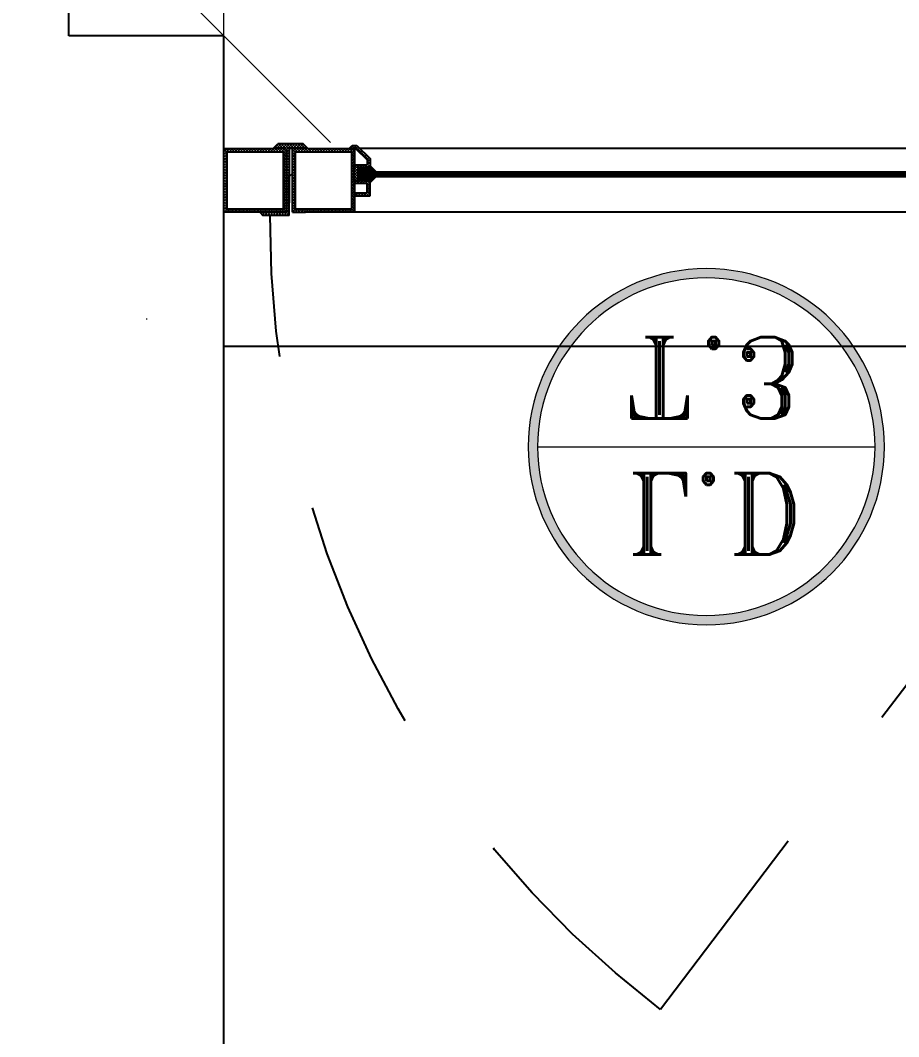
# Model space of a CAD drawing. Header units: metres. Extents: x -355 to 973, y -73 to 238.
# Drawn here: x 501.317 to 501.883, y 211.09 to 211.745 of the extents above; entities that cross this region are included whole.
import ezdxf
from ezdxf.enums import TextEntityAlignment as Align

# ---------------------------------------------------------------- set-up
doc = ezdxf.new("R2010")
doc.units = ezdxf.units.M
doc.header["$LTSCALE"] = 3
doc.header["$MEASUREMENT"] = 0
doc.linetypes.add('ACAD_ISO02W100', pattern=[15, 12, -3])
doc.linetypes.add('HIDDEN2', pattern=[0.1875, 0.125, -0.0625])
doc.layers.add('05', color=21, linetype='Continuous', lineweight=5)
doc.layers.add('alaem', color=230, linetype='Continuous', lineweight=5)
for name, color, linetype in [('2', 51, 'Continuous'), ('4', 4, 'ACAD_ISO02W100'), ('5', 2, 'Continuous'), ('A-FALSE-25-Knuf', 2, 'Continuous'), ('Ditail', 1, 'Continuous')]:
    doc.layers.add(name, color=color, linetype=linetype)
doc.styles.add('ROMANT', font='romant')
doc.styles.get("Standard").update_dxf_attribs({"font": 'arial.ttf'})
doc.dimstyles.new('ahmad', dxfattribs={"dimtxt": 0.2, "dimasz": 0.1375, "dimexe": 0, "dimexo": 0.0625, "dimgap": 0.09, "dimtad": 0, "dimzin": 0, "dimdsep": 46, "dimtxsty": 'Standard', "dimblk": 'OBLIQUE', "dimcen": 0.09, "dimclrd": 245, "dimclrt": 61, "dimadec": 0, "dimazin": 0, "dimtfac": 1, "dimtofl": 0, "dimtmove": 0, "dimatfit": 3, "dimldrblk": 'OBLIQUE', "dimfxl": 0, "dimfxlon": 1, "dimtolj": 1, "dimtzin": 0, "dimlwd": 13, "dimarcsym": 0})

# ---------------------------------------------------------------- blocks, each defined once
blk = doc.blocks.new('dfdfd')
at = {"layer": '05'}
h = blk.add_hatch(color=217, dxfattribs=at)
h.paths.add_polyline_path([(118.60629, 35.51041, 1), (118.83583, 35.51041, 1)])
h.paths.add_polyline_path([(118.82983, 35.51041, 1), (118.61229, 35.51041, 1)], flags=16)
at = {"layer": '05', "color": 217}
blk.add_line((118.61229, 35.51041), (118.82983, 35.51041), dxfattribs=at)
for radius in [0.11477, 0.10877]:
    blk.add_circle((118.72106, 35.51041), radius, dxfattribs=at)
blk = doc.blocks.new('*X66')
at = {"color": 0}
for p, q in [((20.47, 31.08), (24.02, 34.62)), ((21.35, 31.08), (24.02, 33.74)), ((22.24, 31.08), (24.74, 33.58)), ((23.12, 31.08), (25.62, 33.58)), ((24.01, 31.08), (26.51, 33.58)), ((24.89, 31.08), (27.39, 33.58)), ((25.77, 31.08), (28.27, 33.58)), ((26.66, 31.08), (29.16, 33.58)), ((27.54, 31.08), (30.04, 33.58)), ((28.02, 30.67), (30.93, 33.58)), ((28.02, 29.78), (31.81, 33.58)), ((28.02, 28.9), (32.02, 32.9)), ((20.11, 28.06), (20.12, 28.08)), ((20.55, 27.62), (21.01, 28.08)), ((20.99, 27.18), (21.89, 28.08)), ((21.43, 26.74), (22.77, 28.08)), ((21.88, 26.29), (23.66, 28.08)), ((22.32, 25.85), (24.54, 28.08)), ((22.76, 25.41), (25.43, 28.08)), ((23.2, 24.97), (26.31, 28.08)), ((24.69, 25.58), (27.19, 28.08)), ((25.58, 25.58), (32.02, 32.02)), ((26.46, 25.58), (32.02, 31.13)), ((27.34, 25.58), (32.02, 30.25)), ((28.23, 25.58), (32.02, 29.36)), ((29.11, 25.58), (32.02, 28.48)), ((30, 25.58), (32.02, 27.6)), ((30.88, 25.58), (32.02, 26.71)), ((23.64, 24.53), (24.02, 24.9)), ((31.76, 25.58), (32.02, 25.83))]:
    blk.add_line(p, q, dxfattribs=at)
blk = doc.blocks.new('dfgdfg')
for p, q in [((191.815, -169.4684), (191.815, -170.08423)), ((191.85602, -169.55608), (191.85602, -170.08071))]:
    blk.add_line(p, q)
at = {"layer": '05'}
for p, q in [((191.82617, -170.07421), (191.82553, -170.07484)), ((191.82793, -170.07421), (191.82553, -170.07661)), ((191.82754, -170.07697), (191.82553, -170.07496)), ((191.82754, -170.07637), (191.82553, -170.07838)), ((191.82754, -170.07873), (191.82553, -170.07673)), ((191.82855, -170.07621), (191.82655, -170.07421)), ((191.8297, -170.07421), (191.8277, -170.07621)), ((191.83032, -170.07621), (191.82831, -170.07421)), ((191.83147, -170.07421), (191.82946, -170.07621)), ((191.83208, -170.07621), (191.83008, -170.07421)), ((191.83324, -170.07421), (191.83123, -170.07621)), ((191.83555, -170.07791), (191.83185, -170.07421)), ((191.835, -170.07421), (191.833, -170.07621)), ((191.83555, -170.07543), (191.83355, -170.07743)), ((191.83555, -170.0772), (191.83355, -170.0792)), ((191.83555, -170.07614), (191.83362, -170.07421)), ((191.83555, -170.07438), (191.83538, -170.07421)), ((191.84384, -170.07421), (191.84357, -170.07448)), ((191.84561, -170.07421), (191.84357, -170.07625)), ((191.84738, -170.07421), (191.84357, -170.07802)), ((191.84557, -170.07733), (191.84357, -170.07532)), ((191.84557, -170.07909), (191.84357, -170.07709)), ((191.84623, -170.07621), (191.84422, -170.07421)), ((191.84799, -170.07621), (191.84599, -170.07421)), ((191.84915, -170.07421), (191.84714, -170.07621)), ((191.85802, -170.08447), (191.84776, -170.07421)), ((191.85022, -170.0749), (191.8488, -170.07632)), ((191.8511, -170.07579), (191.84968, -170.07721)), ((191.85199, -170.07667), (191.85057, -170.07809)), ((191.82754, -170.07814), (191.82553, -170.08014)), ((191.82754, -170.0805), (191.82553, -170.0785)), ((191.82754, -170.07991), (191.82553, -170.08191)), ((191.82754, -170.08227), (191.82553, -170.08027)), ((191.82754, -170.08168), (191.82553, -170.08368)), ((191.82754, -170.08404), (191.82553, -170.08203)), ((191.82596, -170.08423), (191.82553, -170.0838)), ((191.82754, -170.08344), (191.82675, -170.08423)), ((191.83555, -170.07968), (191.83355, -170.07768)), ((191.83555, -170.07896), (191.83355, -170.08097)), ((191.83555, -170.08145), (191.83355, -170.07944)), ((191.83555, -170.08073), (191.83355, -170.08273)), ((191.83555, -170.08322), (191.83355, -170.08121)), ((191.8348, -170.08423), (191.83355, -170.08298)), ((191.83555, -170.0825), (191.83382, -170.08423)), ((191.83583, -170.08222), (191.83555, -170.0825)), ((191.83657, -170.08423), (191.83555, -170.08322)), ((191.83759, -170.08222), (191.83559, -170.08423)), ((191.83833, -170.08423), (191.83633, -170.08222)), ((191.83936, -170.08222), (191.83736, -170.08423)), ((191.8401, -170.08423), (191.8381, -170.08222)), ((191.84113, -170.08222), (191.83913, -170.08423)), ((191.84187, -170.08423), (191.83986, -170.08222)), ((191.8429, -170.08222), (191.84089, -170.08423)), ((191.84364, -170.08423), (191.84163, -170.08222)), ((191.84557, -170.08132), (191.84266, -170.08423)), ((191.8454, -170.08423), (191.8434, -170.08222)), ((191.84557, -170.07778), (191.84357, -170.07979)), ((191.84557, -170.08086), (191.84357, -170.07886)), ((191.84557, -170.07955), (191.84357, -170.08155)), ((191.84557, -170.08263), (191.84357, -170.08062)), ((191.84557, -170.08308), (191.84443, -170.08423)), ((191.85287, -170.07756), (191.85145, -170.07897)), ((191.85375, -170.07844), (191.85234, -170.07986)), ((191.85464, -170.07932), (191.85322, -170.08074)), ((191.85552, -170.08021), (191.8541, -170.08162)), ((191.8564, -170.08109), (191.85499, -170.08251)), ((191.85729, -170.08198), (191.85587, -170.08339)), ((191.85802, -170.08301), (191.85602, -170.08501)), ((191.81615, -170.08423), (191.815, -170.08538)), ((191.81791, -170.08423), (191.815, -170.08714)), ((191.817, -170.08764), (191.815, -170.08564)), ((191.817, -170.08691), (191.815, -170.08891)), ((191.817, -170.08941), (191.815, -170.08741)), ((191.817, -170.08868), (191.815, -170.09068)), ((191.817, -170.09118), (191.815, -170.08918)), ((191.81736, -170.08623), (191.81535, -170.08423)), ((191.81912, -170.08623), (191.81712, -170.08423)), ((191.81968, -170.08423), (191.81768, -170.08623)), ((191.82089, -170.08623), (191.81889, -170.08423)), ((191.82145, -170.08423), (191.81944, -170.08623)), ((191.82266, -170.08623), (191.82066, -170.08423)), ((191.82322, -170.08423), (191.82121, -170.08623)), ((191.82443, -170.08623), (191.82242, -170.08423)), ((191.82498, -170.08423), (191.82298, -170.08623)), ((191.82619, -170.08623), (191.82419, -170.08423)), ((191.82675, -170.08423), (191.82475, -170.08623)), ((191.82796, -170.08623), (191.82596, -170.08423)), ((191.82852, -170.08423), (191.82652, -170.08623)), ((191.82973, -170.08623), (191.82773, -170.08423)), ((191.83029, -170.08423), (191.82828, -170.08623)), ((191.8315, -170.08623), (191.82949, -170.08423)), ((191.83206, -170.08423), (191.83005, -170.08623)), ((191.83327, -170.08623), (191.83126, -170.08423)), ((191.83382, -170.08423), (191.83182, -170.08623)), ((191.83503, -170.08623), (191.83303, -170.08423)), ((191.83559, -170.08423), (191.83359, -170.08623)), ((191.8368, -170.08623), (191.8348, -170.08423)), ((191.83736, -170.08423), (191.83535, -170.08623)), ((191.83857, -170.08623), (191.83657, -170.08423)), ((191.83913, -170.08423), (191.83712, -170.08623)), ((191.84034, -170.08623), (191.83833, -170.08423)), ((191.84089, -170.08423), (191.83889, -170.08623)), ((191.8421, -170.08623), (191.8401, -170.08423)), ((191.84266, -170.08423), (191.84066, -170.08623)), ((191.84387, -170.08623), (191.84187, -170.08423)), ((191.84443, -170.08423), (191.84243, -170.08623)), ((191.84564, -170.08623), (191.84364, -170.08423)), ((191.8462, -170.08423), (191.84419, -170.08623)), ((191.84741, -170.08623), (191.8454, -170.08423)), ((191.84797, -170.08423), (191.84596, -170.08623)), ((191.84918, -170.08623), (191.84717, -170.08423)), ((191.84973, -170.08423), (191.84773, -170.08623)), ((191.85094, -170.08623), (191.84894, -170.08423)), ((191.8515, -170.08423), (191.8495, -170.08623)), ((191.85271, -170.08623), (191.85071, -170.08423)), ((191.85327, -170.08423), (191.85126, -170.08623)), ((191.85602, -170.08777), (191.85247, -170.08423)), ((191.85504, -170.08423), (191.85303, -170.08623)), ((191.85602, -170.08501), (191.85401, -170.08702)), ((191.85602, -170.08678), (191.85401, -170.08878)), ((191.85602, -170.08954), (191.85401, -170.08754)), ((191.85602, -170.08855), (191.85401, -170.09055)), ((191.85602, -170.09131), (191.85401, -170.0893)), ((191.85602, -170.09032), (191.85401, -170.09232)), ((191.85602, -170.086), (191.85424, -170.08423)), ((191.85602, -170.08424), (191.85601, -170.08423)), ((191.85776, -170.08598), (191.85602, -170.08424)), ((191.85802, -170.08478), (191.85602, -170.08678)), ((191.85688, -170.08686), (191.85602, -170.086)), ((191.817, -170.09044), (191.815, -170.09245)), ((191.817, -170.09295), (191.815, -170.09094)), ((191.817, -170.09221), (191.815, -170.09422)), ((191.817, -170.09472), (191.815, -170.09271)), ((191.817, -170.09398), (191.815, -170.09598)), ((191.817, -170.09648), (191.815, -170.09448)), ((191.817, -170.09575), (191.815, -170.09775)), ((191.817, -170.09825), (191.815, -170.09625)), ((191.85602, -170.09307), (191.85401, -170.09107)), ((191.85602, -170.09208), (191.85401, -170.09409)), ((191.85602, -170.09484), (191.85401, -170.09284)), ((191.85602, -170.09385), (191.85401, -170.09586)), ((191.85602, -170.09661), (191.85401, -170.09461)), ((191.85602, -170.09562), (191.85401, -170.09762)), ((191.85602, -170.09838), (191.85401, -170.09637)), ((191.817, -170.09751), (191.815, -170.09952)), ((191.817, -170.10002), (191.815, -170.09801)), ((191.817, -170.09928), (191.815, -170.10129)), ((191.817, -170.10179), (191.815, -170.09978)), ((191.817, -170.10105), (191.815, -170.10305)), ((191.817, -170.10355), (191.815, -170.10155)), ((191.817, -170.10282), (191.815, -170.10482)), ((191.817, -170.10532), (191.815, -170.10332)), ((191.85602, -170.09739), (191.85401, -170.09939)), ((191.85602, -170.10015), (191.85401, -170.09814)), ((191.85602, -170.09915), (191.85401, -170.10116)), ((191.85602, -170.10191), (191.85401, -170.09991)), ((191.85602, -170.10092), (191.85401, -170.10293)), ((191.85602, -170.10368), (191.85401, -170.10168)), ((191.85602, -170.10269), (191.85401, -170.10469)), ((191.85602, -170.10545), (191.85401, -170.10345)), ((191.817, -170.10459), (191.815, -170.10659)), ((191.817, -170.10709), (191.815, -170.10509)), ((191.817, -170.10635), (191.815, -170.10836)), ((191.817, -170.10886), (191.815, -170.10685)), ((191.817, -170.10812), (191.815, -170.11013)), ((191.817, -170.11063), (191.815, -170.10862)), ((191.817, -170.10989), (191.815, -170.11189)), ((191.85602, -170.10446), (191.85401, -170.10646)), ((191.85602, -170.10722), (191.85401, -170.10521)), ((191.85602, -170.10623), (191.85401, -170.10823)), ((191.85602, -170.10898), (191.85401, -170.10698)), ((191.85602, -170.10799), (191.85401, -170.11)), ((191.85602, -170.11075), (191.85401, -170.10875)), ((191.85602, -170.10976), (191.85401, -170.11177)), ((191.817, -170.11239), (191.815, -170.11039)), ((191.817, -170.11166), (191.815, -170.11366)), ((191.817, -170.11416), (191.815, -170.11216)), ((191.817, -170.11342), (191.815, -170.11543)), ((191.817, -170.11593), (191.815, -170.11392)), ((191.817, -170.11519), (191.815, -170.1172)), ((191.817, -170.1177), (191.815, -170.11569)), ((191.85602, -170.11252), (191.85401, -170.11052)), ((191.85602, -170.11153), (191.85401, -170.11353)), ((191.85602, -170.11429), (191.85401, -170.11228)), ((191.85602, -170.1133), (191.85401, -170.1153)), ((191.85602, -170.11606), (191.85401, -170.11405)), ((191.85602, -170.11506), (191.85401, -170.11707)), ((191.85602, -170.11782), (191.85401, -170.11582)), ((191.85641, -170.11468), (191.85602, -170.11506)), ((191.85729, -170.11556), (191.85602, -170.11683)), ((191.85902, -170.11906), (191.85602, -170.11606)), ((191.85818, -170.11644), (191.85602, -170.1186)), ((191.817, -170.11696), (191.815, -170.11896)), ((191.817, -170.11946), (191.815, -170.11746)), ((191.817, -170.11873), (191.815, -170.12073)), ((191.817, -170.12123), (191.815, -170.11923)), ((191.817, -170.1205), (191.815, -170.1225)), ((191.81831, -170.12431), (191.815, -170.121)), ((191.817, -170.12226), (191.815, -170.12427)), ((191.81654, -170.12431), (191.815, -170.12276)), ((191.81873, -170.1223), (191.81672, -170.12431)), ((191.82008, -170.12431), (191.81807, -170.1223)), ((191.8205, -170.1223), (191.81849, -170.12431)), ((191.82184, -170.12431), (191.81984, -170.1223)), ((191.82226, -170.1223), (191.82026, -170.12431)), ((191.82361, -170.12431), (191.82161, -170.1223)), ((191.82403, -170.1223), (191.82203, -170.12431)), ((191.82538, -170.12431), (191.82338, -170.1223)), ((191.8258, -170.1223), (191.8238, -170.12431)), ((191.82715, -170.12431), (191.82514, -170.1223)), ((191.82757, -170.1223), (191.82556, -170.12431)), ((191.82892, -170.12431), (191.82691, -170.1223)), ((191.82933, -170.1223), (191.82733, -170.12431)), ((191.83068, -170.12431), (191.82868, -170.1223)), ((191.8311, -170.1223), (191.8291, -170.12431)), ((191.83245, -170.12431), (191.83045, -170.1223)), ((191.83287, -170.1223), (191.83087, -170.12431)), ((191.83422, -170.12431), (191.83221, -170.1223)), ((191.83464, -170.1223), (191.83263, -170.12431)), ((191.83599, -170.12431), (191.83398, -170.1223)), ((191.83641, -170.1223), (191.8344, -170.12431)), ((191.83775, -170.12431), (191.83575, -170.1223)), ((191.83817, -170.1223), (191.83617, -170.12431)), ((191.83952, -170.12431), (191.83752, -170.1223)), ((191.83994, -170.1223), (191.83794, -170.12431)), ((191.84129, -170.12431), (191.83929, -170.1223)), ((191.84171, -170.1223), (191.83971, -170.12431)), ((191.84306, -170.12431), (191.84105, -170.1223)), ((191.84348, -170.1223), (191.84147, -170.12431)), ((191.84483, -170.12431), (191.84282, -170.1223)), ((191.84524, -170.1223), (191.84324, -170.12431)), ((191.84659, -170.12431), (191.84459, -170.1223)), ((191.84701, -170.1223), (191.84501, -170.12431)), ((191.84836, -170.12431), (191.84636, -170.1223)), ((191.84878, -170.1223), (191.84678, -170.12431)), ((191.85013, -170.12431), (191.84812, -170.1223)), ((191.85055, -170.1223), (191.84854, -170.12431)), ((191.8519, -170.12431), (191.84989, -170.1223)), ((191.85232, -170.1223), (191.85031, -170.12431)), ((191.85366, -170.12431), (191.85166, -170.1223)), ((191.85602, -170.12037), (191.85208, -170.12431)), ((191.85543, -170.12431), (191.85343, -170.1223)), ((191.85602, -170.12214), (191.85385, -170.12431)), ((191.85602, -170.11683), (191.85401, -170.11884)), ((191.85602, -170.11959), (191.85401, -170.11759)), ((191.85602, -170.1186), (191.85401, -170.1206)), ((191.85602, -170.12136), (191.85401, -170.11936)), ((191.85602, -170.12313), (191.85401, -170.12112)), ((191.85902, -170.11736), (191.85602, -170.12037)), ((191.85902, -170.12083), (191.85602, -170.11782)), ((191.85902, -170.11913), (191.85602, -170.12214)), ((191.85902, -170.1226), (191.85602, -170.11959)), ((191.85902, -170.1209), (191.85602, -170.1239)), ((191.85902, -170.12437), (191.85602, -170.12136)), ((191.85902, -170.12267), (191.85602, -170.12567)), ((191.85902, -170.12613), (191.85602, -170.12313)), ((191.81472, -170.12631), (191.81299, -170.12804)), ((191.81649, -170.12631), (191.81299, -170.12981)), ((191.815, -170.12983), (191.81299, -170.12783)), ((191.815, -170.12957), (191.81299, -170.13157)), ((191.815, -170.1316), (191.81299, -170.1296)), ((191.81525, -170.12832), (191.81324, -170.12631)), ((191.81625, -170.12832), (191.815, -170.12957)), ((191.81802, -170.12832), (191.815, -170.13134)), ((191.81701, -170.12832), (191.81501, -170.12631)), ((191.81725, -170.13032), (191.81525, -170.12832)), ((191.81826, -170.12631), (191.81625, -170.12832)), ((191.81878, -170.12832), (191.81678, -170.12631)), ((191.81902, -170.13032), (191.81701, -170.12832)), ((191.81979, -170.12832), (191.81778, -170.13032)), ((191.82002, -170.12631), (191.81802, -170.12832)), ((191.82055, -170.12832), (191.81854, -170.12631)), ((191.82078, -170.13032), (191.81878, -170.12832)), ((191.82156, -170.12832), (191.81955, -170.13032)), ((191.82179, -170.12631), (191.81979, -170.12832)), ((191.82232, -170.12832), (191.82031, -170.12631)), ((191.82255, -170.13032), (191.82055, -170.12832)), ((191.82332, -170.12832), (191.82132, -170.13032)), ((191.82356, -170.12631), (191.82156, -170.12832)), ((191.82408, -170.12832), (191.82208, -170.12631)), ((191.82432, -170.13032), (191.82232, -170.12832)), ((191.82509, -170.12832), (191.82309, -170.13032)), ((191.82533, -170.12631), (191.82332, -170.12832)), ((191.82585, -170.12832), (191.82385, -170.12631)), ((191.82609, -170.13032), (191.82408, -170.12832)), ((191.82686, -170.12832), (191.82485, -170.13032)), ((191.82709, -170.12631), (191.82509, -170.12832)), ((191.82762, -170.12832), (191.82562, -170.12631)), ((191.82786, -170.13032), (191.82585, -170.12832)), ((191.82863, -170.12832), (191.82662, -170.13032)), ((191.82886, -170.12631), (191.82686, -170.12832)), ((191.82939, -170.12832), (191.82738, -170.12631)), ((191.82962, -170.13032), (191.82762, -170.12832)), ((191.83039, -170.12832), (191.82839, -170.13032)), ((191.83063, -170.12631), (191.82863, -170.12832)), ((191.83116, -170.12832), (191.82915, -170.12631)), ((191.83139, -170.13032), (191.82939, -170.12832)), ((191.83216, -170.12832), (191.83016, -170.13032)), ((191.8324, -170.12631), (191.83039, -170.12832)), ((191.83292, -170.12832), (191.83092, -170.12631)), ((191.83316, -170.13032), (191.83116, -170.12832)), ((191.83393, -170.12832), (191.83193, -170.13032)), ((191.83417, -170.12631), (191.83216, -170.12832)), ((191.83469, -170.12832), (191.83269, -170.12631)), ((191.83493, -170.13032), (191.83292, -170.12832)), ((191.8357, -170.12832), (191.83369, -170.13032)), ((191.83593, -170.12631), (191.83393, -170.12832)), ((191.83646, -170.12832), (191.83445, -170.12631)), ((191.83669, -170.13032), (191.83469, -170.12832)), ((191.83746, -170.12832), (191.83546, -170.13032)), ((191.8377, -170.12631), (191.8357, -170.12832)), ((191.83823, -170.12832), (191.83622, -170.12631)), ((191.83846, -170.13032), (191.83646, -170.12832)), ((191.83923, -170.12832), (191.83723, -170.13032)), ((191.83876, -170.12702), (191.83746, -170.12832)), ((191.83999, -170.12832), (191.83799, -170.12631)), ((191.84023, -170.13032), (191.83823, -170.12832)), ((191.83947, -170.12631), (191.83876, -170.12702)), ((191.841, -170.12832), (191.839, -170.13032)), ((191.83964, -170.12791), (191.83923, -170.12832)), ((191.84124, -170.12631), (191.83964, -170.12791)), ((191.84176, -170.12832), (191.83976, -170.12631)), ((191.842, -170.13032), (191.83999, -170.12832)), ((191.84277, -170.12832), (191.84076, -170.13032)), ((191.843, -170.12631), (191.841, -170.12832)), ((191.84353, -170.12832), (191.84153, -170.12631)), ((191.84377, -170.13032), (191.84176, -170.12832)), ((191.84454, -170.12832), (191.84253, -170.13032)), ((191.84477, -170.12631), (191.84277, -170.12832)), ((191.8453, -170.12832), (191.84329, -170.12631)), ((191.84553, -170.13032), (191.84353, -170.12832)), ((191.8463, -170.12832), (191.8443, -170.13032)), ((191.84654, -170.12631), (191.84454, -170.12832)), ((191.84707, -170.12832), (191.84506, -170.12631)), ((191.8473, -170.13032), (191.8453, -170.12832)), ((191.84807, -170.12832), (191.84607, -170.13032)), ((191.84831, -170.12631), (191.8463, -170.12832)), ((191.84883, -170.12832), (191.84683, -170.12631)), ((191.84907, -170.13032), (191.84707, -170.12832)), ((191.84984, -170.12832), (191.84784, -170.13032)), ((191.85008, -170.12631), (191.84807, -170.12832)), ((191.8506, -170.12832), (191.8486, -170.12631)), ((191.85084, -170.13032), (191.84883, -170.12832)), ((191.85161, -170.12832), (191.8496, -170.13032)), ((191.85184, -170.12631), (191.84984, -170.12832)), ((191.85237, -170.12832), (191.85036, -170.12631)), ((191.8526, -170.13032), (191.8506, -170.12832)), ((191.85337, -170.12832), (191.85137, -170.13032)), ((191.85361, -170.12631), (191.85161, -170.12832)), ((191.85414, -170.12832), (191.85213, -170.12631)), ((191.85602, -170.13197), (191.85237, -170.12832)), ((191.85514, -170.12832), (191.85314, -170.13032)), ((191.85538, -170.12631), (191.85337, -170.12832)), ((191.8559, -170.12832), (191.8539, -170.12631)), ((191.85602, -170.12921), (191.85401, -170.13121)), ((191.85602, -170.1302), (191.85414, -170.12832)), ((191.85902, -170.12443), (191.85514, -170.12832)), ((191.85602, -170.1239), (191.85562, -170.12431)), ((191.85902, -170.12967), (191.85567, -170.12631)), ((191.85602, -170.12843), (191.8559, -170.12832)), ((191.85902, -170.1279), (191.85602, -170.12489)), ((191.85902, -170.1262), (191.85602, -170.12921)), ((191.85902, -170.12797), (191.85602, -170.13097)), ((191.85902, -170.13144), (191.85602, -170.12843)), ((191.815, -170.13134), (191.81299, -170.13334)), ((191.815, -170.13337), (191.81299, -170.13137)), ((191.815, -170.13311), (191.81299, -170.13511)), ((191.815, -170.13514), (191.81299, -170.13313)), ((191.815, -170.13487), (191.81299, -170.13688)), ((191.815, -170.13691), (191.81299, -170.1349)), ((191.817, -170.13184), (191.815, -170.12983)), ((191.817, -170.1311), (191.815, -170.13311)), ((191.817, -170.13361), (191.815, -170.1316)), ((191.817, -170.13287), (191.815, -170.13487)), ((191.817, -170.13537), (191.815, -170.13337)), ((191.817, -170.13464), (191.815, -170.13664)), ((191.817, -170.13714), (191.815, -170.13514)), ((191.85602, -170.13097), (191.85401, -170.13298)), ((191.85602, -170.13373), (191.85401, -170.13173)), ((191.85602, -170.13274), (191.85401, -170.13475)), ((191.85602, -170.1355), (191.85401, -170.1335)), ((191.85602, -170.13451), (191.85401, -170.13651)), ((191.85602, -170.13727), (191.85401, -170.13527)), ((191.85902, -170.12974), (191.85602, -170.13274)), ((191.85902, -170.1332), (191.85602, -170.1302)), ((191.85902, -170.1315), (191.85602, -170.13451)), ((191.85842, -170.13437), (191.85602, -170.13197)), ((191.85902, -170.13327), (191.85602, -170.13628)), ((191.85754, -170.13525), (191.85602, -170.13373)), ((191.85666, -170.13614), (191.85602, -170.1355)), ((191.815, -170.13664), (191.81299, -170.13865)), ((191.815, -170.13867), (191.81299, -170.13667)), ((191.815, -170.13841), (191.81299, -170.14041)), ((191.815, -170.14044), (191.81299, -170.13844)), ((191.815, -170.14018), (191.81299, -170.14218)), ((191.815, -170.14221), (191.81299, -170.1402)), ((191.815, -170.14398), (191.81299, -170.14197)), ((191.815, -170.14194), (191.81329, -170.14365)), ((191.817, -170.13641), (191.815, -170.13841)), ((191.817, -170.13891), (191.815, -170.13691)), ((191.817, -170.13817), (191.815, -170.14018)), ((191.817, -170.14068), (191.815, -170.13867)), ((191.817, -170.13994), (191.815, -170.14194)), ((191.817, -170.14245), (191.815, -170.14044)), ((191.817, -170.14171), (191.815, -170.14371)), ((191.817, -170.14421), (191.815, -170.14221)), ((191.85602, -170.13628), (191.85401, -170.13828)), ((191.85602, -170.13904), (191.85401, -170.13703)), ((191.85602, -170.13805), (191.85401, -170.14005)), ((191.85602, -170.1408), (191.85401, -170.1388)), ((191.85602, -170.13981), (191.85401, -170.14182)), ((191.85602, -170.14257), (191.85401, -170.14057)), ((191.85602, -170.14158), (191.85401, -170.14359)), ((191.85602, -170.14434), (191.85401, -170.14234)), ((191.815, -170.14371), (191.81418, -170.14453)), ((191.817, -170.14348), (191.815, -170.14548)), ((191.817, -170.14598), (191.815, -170.14398)), ((191.817, -170.14524), (191.815, -170.14725)), ((191.817, -170.14775), (191.815, -170.14574)), ((191.817, -170.14701), (191.815, -170.14902)), ((191.817, -170.14952), (191.815, -170.14751)), ((191.817, -170.14878), (191.815, -170.15078)), ((191.817, -170.15128), (191.815, -170.14928)), ((191.85602, -170.14335), (191.85401, -170.14535)), ((191.85602, -170.14611), (191.85401, -170.1441)), ((191.85602, -170.14512), (191.85401, -170.14712)), ((191.85602, -170.14788), (191.85401, -170.14587)), ((191.85602, -170.14688), (191.85401, -170.14889)), ((191.85602, -170.14964), (191.85401, -170.14764)), ((191.85602, -170.14865), (191.85401, -170.15066)), ((191.817, -170.15055), (191.815, -170.15255)), ((191.817, -170.15305), (191.815, -170.15105)), ((191.817, -170.15232), (191.815, -170.15432)), ((191.817, -170.15482), (191.815, -170.15282)), ((191.817, -170.15408), (191.815, -170.15609)), ((191.817, -170.15659), (191.815, -170.15458)), ((191.817, -170.15585), (191.815, -170.15785)), ((191.85602, -170.15141), (191.85401, -170.14941)), ((191.85602, -170.15042), (191.85401, -170.15242)), ((191.85602, -170.15318), (191.85401, -170.15118)), ((191.85602, -170.15219), (191.85401, -170.15419)), ((191.85602, -170.15495), (191.85401, -170.15294)), ((191.85602, -170.15396), (191.85401, -170.15596)), ((191.85602, -170.15671), (191.85401, -170.15471)), ((191.85602, -170.15572), (191.85401, -170.15773)), ((191.817, -170.15836), (191.815, -170.15635)), ((191.817, -170.15762), (191.815, -170.15962)), ((191.817, -170.16012), (191.815, -170.15812)), ((191.817, -170.15939), (191.815, -170.16139)), ((191.817, -170.16189), (191.815, -170.15989)), ((191.817, -170.16115), (191.815, -170.16316)), ((191.817, -170.16366), (191.815, -170.16165)), ((191.85602, -170.15848), (191.85401, -170.15648)), ((191.85602, -170.15749), (191.85401, -170.1595)), ((191.85602, -170.16025), (191.85401, -170.15825)), ((191.85602, -170.15926), (191.85401, -170.16126)), ((191.85602, -170.16202), (191.85401, -170.16001)), ((191.85602, -170.16103), (191.85401, -170.16303)), ((191.85602, -170.16379), (191.85401, -170.16178)), ((191.89653, -170.1684), (191.79653, -170.1684)), ((191.817, -170.16292), (191.815, -170.16493)), ((191.817, -170.16543), (191.815, -170.16342)), ((191.817, -170.16469), (191.815, -170.16669)), ((191.8182, -170.1684), (191.815, -170.16519)), ((191.81643, -170.1684), (191.815, -170.16696)), ((191.81707, -170.16639), (191.81506, -170.1684)), ((191.81883, -170.16639), (191.81683, -170.1684)), ((191.81997, -170.1684), (191.81797, -170.16639)), ((191.8206, -170.16639), (191.8186, -170.1684)), ((191.82174, -170.1684), (191.81973, -170.16639)), ((191.82237, -170.16639), (191.82037, -170.1684)), ((191.82351, -170.1684), (191.8215, -170.16639)), ((191.82414, -170.16639), (191.82213, -170.1684)), ((191.82527, -170.1684), (191.82327, -170.16639)), ((191.82591, -170.16639), (191.8239, -170.1684)), ((191.82704, -170.1684), (191.82504, -170.16639)), ((191.82767, -170.16639), (191.82567, -170.1684)), ((191.82881, -170.1684), (191.8268, -170.16639)), ((191.82944, -170.16639), (191.82744, -170.1684)), ((191.83058, -170.1684), (191.82857, -170.16639)), ((191.83121, -170.16639), (191.8292, -170.1684)), ((191.83234, -170.1684), (191.83034, -170.16639)), ((191.83298, -170.16639), (191.83097, -170.1684)), ((191.83411, -170.1684), (191.83211, -170.16639)), ((191.83474, -170.16639), (191.83274, -170.1684)), ((191.83588, -170.1684), (191.83388, -170.16639)), ((191.83651, -170.16639), (191.83451, -170.1684)), ((191.83765, -170.1684), (191.83564, -170.16639)), ((191.83828, -170.16639), (191.83628, -170.1684)), ((191.83942, -170.1684), (191.83741, -170.16639)), ((191.84005, -170.16639), (191.83804, -170.1684)), ((191.84118, -170.1684), (191.83918, -170.16639)), ((191.84182, -170.16639), (191.83981, -170.1684)), ((191.84295, -170.1684), (191.84095, -170.16639)), ((191.84358, -170.16639), (191.84158, -170.1684)), ((191.84472, -170.1684), (191.84271, -170.16639)), ((191.84535, -170.16639), (191.84335, -170.1684)), ((191.84649, -170.1684), (191.84448, -170.16639)), ((191.84712, -170.16639), (191.84511, -170.1684)), ((191.84825, -170.1684), (191.84625, -170.16639)), ((191.84889, -170.16639), (191.84688, -170.1684)), ((191.85002, -170.1684), (191.84802, -170.16639)), ((191.85065, -170.16639), (191.84865, -170.1684)), ((191.85179, -170.1684), (191.84979, -170.16639)), ((191.85242, -170.16639), (191.85042, -170.1684)), ((191.85356, -170.1684), (191.85155, -170.16639)), ((191.85602, -170.16456), (191.85219, -170.1684)), ((191.85533, -170.1684), (191.85332, -170.16639)), ((191.85602, -170.16633), (191.85395, -170.1684)), ((191.85602, -170.16279), (191.85401, -170.1648)), ((191.85602, -170.16555), (191.85401, -170.16355)), ((191.85602, -170.16732), (191.85401, -170.16532)), ((191.85602, -170.1681), (191.85572, -170.1684)), ((191.74653, -170.2184), (191.74588, -170.2184))]:
    blk.add_line(p, q, dxfattribs=at)
at = {"layer": '2'}
for p, q in [((191.83868, -170.07822), (191.83868, -169.55857)), ((191.83931, -170.07822), (191.83931, -169.55857)), ((191.83994, -170.07822), (191.83994, -169.55857)), ((191.84056, -170.07822), (191.84056, -169.55857))]:
    blk.add_line(p, q, dxfattribs=at)
at = {"layer": '4'}
for p, q in [((191.83806, -170.07822), (191.83806, -169.55857)), ((191.84106, -170.07822), (191.84106, -169.55857)), ((191.83412, -170.07421), (191.83806, -170.07028)), ((191.845, -170.07421), (191.84106, -170.07028)), ((191.82553, -170.07421), (191.83555, -170.07421)), ((191.82553, -170.08423), (191.82553, -170.07421)), ((191.82754, -170.08423), (191.82754, -170.07621)), ((191.82754, -170.07621), (191.83355, -170.07621)), ((191.83355, -170.07621), (191.83355, -170.08423)), ((191.83555, -170.07421), (191.83555, -170.08423)), ((191.84357, -170.07421), (191.84357, -170.08222)), ((191.84952, -170.07421), (191.84357, -170.07421)), ((191.84557, -170.08423), (191.84557, -170.07621)), ((191.84869, -170.07621), (191.84557, -170.07621)), ((191.85602, -170.08354), (191.84869, -170.07621)), ((191.85802, -170.08271), (191.84952, -170.07421)), ((191.84357, -170.08222), (191.83555, -170.08222)), ((191.84106, -170.07822), (191.83806, -170.07822)), ((191.85602, -170.08423), (191.85602, -170.08354)), ((191.85802, -170.08572), (191.85802, -170.08271)), ((191.815, -170.08423), (191.815, -170.11585)), ((191.82553, -170.08423), (191.815, -170.08423)), ((191.85401, -170.08623), (191.817, -170.08623)), ((191.817, -170.08623), (191.817, -170.1223)), ((191.83355, -170.08423), (191.82754, -170.08423)), ((191.85602, -170.08423), (191.84557, -170.08423)), ((191.85401, -170.1223), (191.85401, -170.08623)), ((191.85602, -170.08772), (191.85802, -170.08572)), ((191.85602, -170.11429), (191.85602, -170.08772)), ((191.815, -170.11729), (191.815, -170.11585)), ((191.85602, -170.11429), (191.85902, -170.11729)), ((191.817, -170.1223), (191.85401, -170.1223)), ((191.85902, -170.11729), (191.85902, -170.13377)), ((191.81299, -170.12631), (191.83804, -170.12631)), ((191.81299, -170.12631), (191.81299, -170.14335)), ((191.815, -170.14034), (191.815, -170.12832)), ((191.85602, -170.12631), (191.82101, -170.12631)), ((191.84005, -170.12431), (191.83804, -170.12631)), ((191.84005, -170.12832), (191.83804, -170.12631)), ((191.84005, -170.12431), (191.85602, -170.12431)), ((191.85602, -170.12431), (191.85602, -170.12631)), ((191.85401, -170.13032), (191.817, -170.13032)), ((191.817, -170.13032), (191.817, -170.16639)), ((191.85401, -170.16639), (191.85401, -170.13032)), ((191.85602, -170.13678), (191.85902, -170.13377)), ((191.85602, -170.1684), (191.85602, -170.13678)), ((191.815, -170.14535), (191.81299, -170.14335)), ((191.815, -170.14535), (191.815, -170.1684)), ((191.815, -170.1684), (191.85602, -170.1684)), ((191.817, -170.16639), (191.85401, -170.16639))]:
    blk.add_line(p, q, dxfattribs=at)
at = {"layer": '5'}
for p, q in [((191.82754, -170.08423), (191.82553, -170.08423)), ((191.83555, -170.08423), (191.83355, -170.08423)), ((191.83555, -170.08423), (191.84557, -170.08423)), ((191.85602, -170.08772), (191.85602, -170.08423)), ((191.85602, -170.11429), (191.85602, -170.12431)), ((191.815, -170.12431), (191.815, -170.11729)), ((191.815, -170.12431), (191.84005, -170.12431)), ((191.85602, -170.12832), (191.815, -170.12832)), ((191.815, -170.12832), (191.815, -170.14535)), ((191.85602, -170.12832), (191.85602, -170.13678))]:
    blk.add_line(p, q, dxfattribs=at)
at = {"layer": 'Ditail', "color": 1, "linetype": 'HIDDEN2', "ltscale": 0.4}
blk.add_line((191.80798, -169.50256), (191.30127, -169.88697), dxfattribs=at)
blk.add_arc((191.80798, -169.50256), 0.63603, 217.18484, 270.45132, dxfattribs=at)
at = {"layer": '05', "rotation": 90}
blk.add_blockref('dfdfd', (227.17427, -288.5786), dxfattribs=at)
at = {"layer": '2', "extrusion": (0, 0, -1), "xscale": 0.001001994631451453, "yscale": 0.001001994631451453, "zscale": -0.001001994631455534, "rotation": 270}
blk.add_blockref('*X66', (-191.8692, -170.05014), dxfattribs=at)
at = {"layer": 'A-FALSE-25-Knuf', "style": 'ROMANT'}
for s, p in [('L.D', (191.64691, -169.8517)), ('T.3', (191.73451, -169.85278))]:
    blk.add_text(s, height=0.052526, rotation=90, dxfattribs=at).set_placement(p, align=Align.CENTER)
blk = doc.blocks.new('_Oblique')
at = {"color": 0, "linetype": 'ByBlock', "lineweight": -2}
blk.add_line((-0.5, -0.5), (0.5, 0.5), dxfattribs=at)
blk = doc.blocks.new('*D154')
at = {"color": 245, "lineweight": 13, "transparency": 16777216}
for p, q in [((501.44855, 219.63483), (501.44855, 216.03342)), ((501.44855, 211.73483), (501.44855, 215.33623))]:
    blk.add_line(p, q, dxfattribs=at)
at = {"layer": 'Defpoints', "color": 0, "transparency": 16777216}
for p in [(501.44855, 219.63483), (501.44855, 219.63483), (501.44855, 211.73483)]:
    blk.add_point(p, dxfattribs=at)
at = {"color": 245, "lineweight": 13, "transparency": 16777216, "xscale": 0.1375, "yscale": 0.1375, "zscale": 0.1375}
for p, rotation in [((501.44855, 219.63483), 90), ((501.44855, 211.73483), 270)]:
    blk.add_blockref('_Oblique', p, dxfattribs=dict(at, rotation=rotation))
at = {"color": 61, "transparency": 16777216, "insert": (501.44855, 215.68483), "char_height": 0.2, "attachment_point": 5, "rotation": 90}
blk.add_mtext('\\A1;7.90', dxfattribs=at)

msp = doc.modelspace()

# ---------------------------------------------------------------- linework, layer by layer
for p, q in [((501.34855, 211.73483), (501.34855, 213.63483)), ((501.44855, 211.73483), (501.34855, 211.73483)), ((501.44855, 211.63483), (501.44855, 211.73483)), ((501.44855, 211.53483), (501.44855, 211.73483)), ((501.44855, 211.33483), (501.44855, 211.53483)), ((501.44855, 210.33483), (501.44855, 211.33483))]:
    msp.add_line(p, q)
at = {"layer": '4'}
msp.add_lwpolyline([(501.44855, 210.33483), (501.44855, 211.53483), (503.75705, 211.53483), (503.75705, 210.33483), (501.44855, 210.33483)], dxfattribs=at)
at = {"layer": 'alaem'}
msp.add_lwpolyline([(491.94705, 210.33483), (491.94705, 224.33483), (493.54195, 224.33483), (493.54195, 222.33483), (496.54195, 222.33483), (496.54195, 224.33483), (498.55855, 224.33483), (498.55855, 219.23483), (500.05705, 219.23483), (500.05705, 219.83483), (502.25705, 219.83483), (502.25705, 221.73483), (503.75705, 221.73483), (503.75705, 211.53483), (501.44855, 211.53483), (501.44855, 210.33483), (498.35855, 210.33483), (498.35855, 211.23483), (495.54405, 211.23483), (495.54405, 210.33483)], close=True, dxfattribs=at)

# ---------------------------------------------------------------- block references
at = {"xscale": -1, "rotation": 270}
msp.add_blockref('dfgdfg', (671.61695, 19.80619), dxfattribs=at)

# ---------------------------------------------------------------- dimensions: what is measured, and where the dimension line sits
dim = msp.add_linear_dim(base=(501.44855, 219.63483), p1=(501.44855, 211.73483), p2=(501.44855, 219.63483), angle=90, dimstyle='ahmad')
dim.commit()
dim.dimension.update_dxf_attribs({"geometry": '*D154', "text_midpoint": (501.44855, 215.68483)})

doc.saveas('drawing.dxf')
